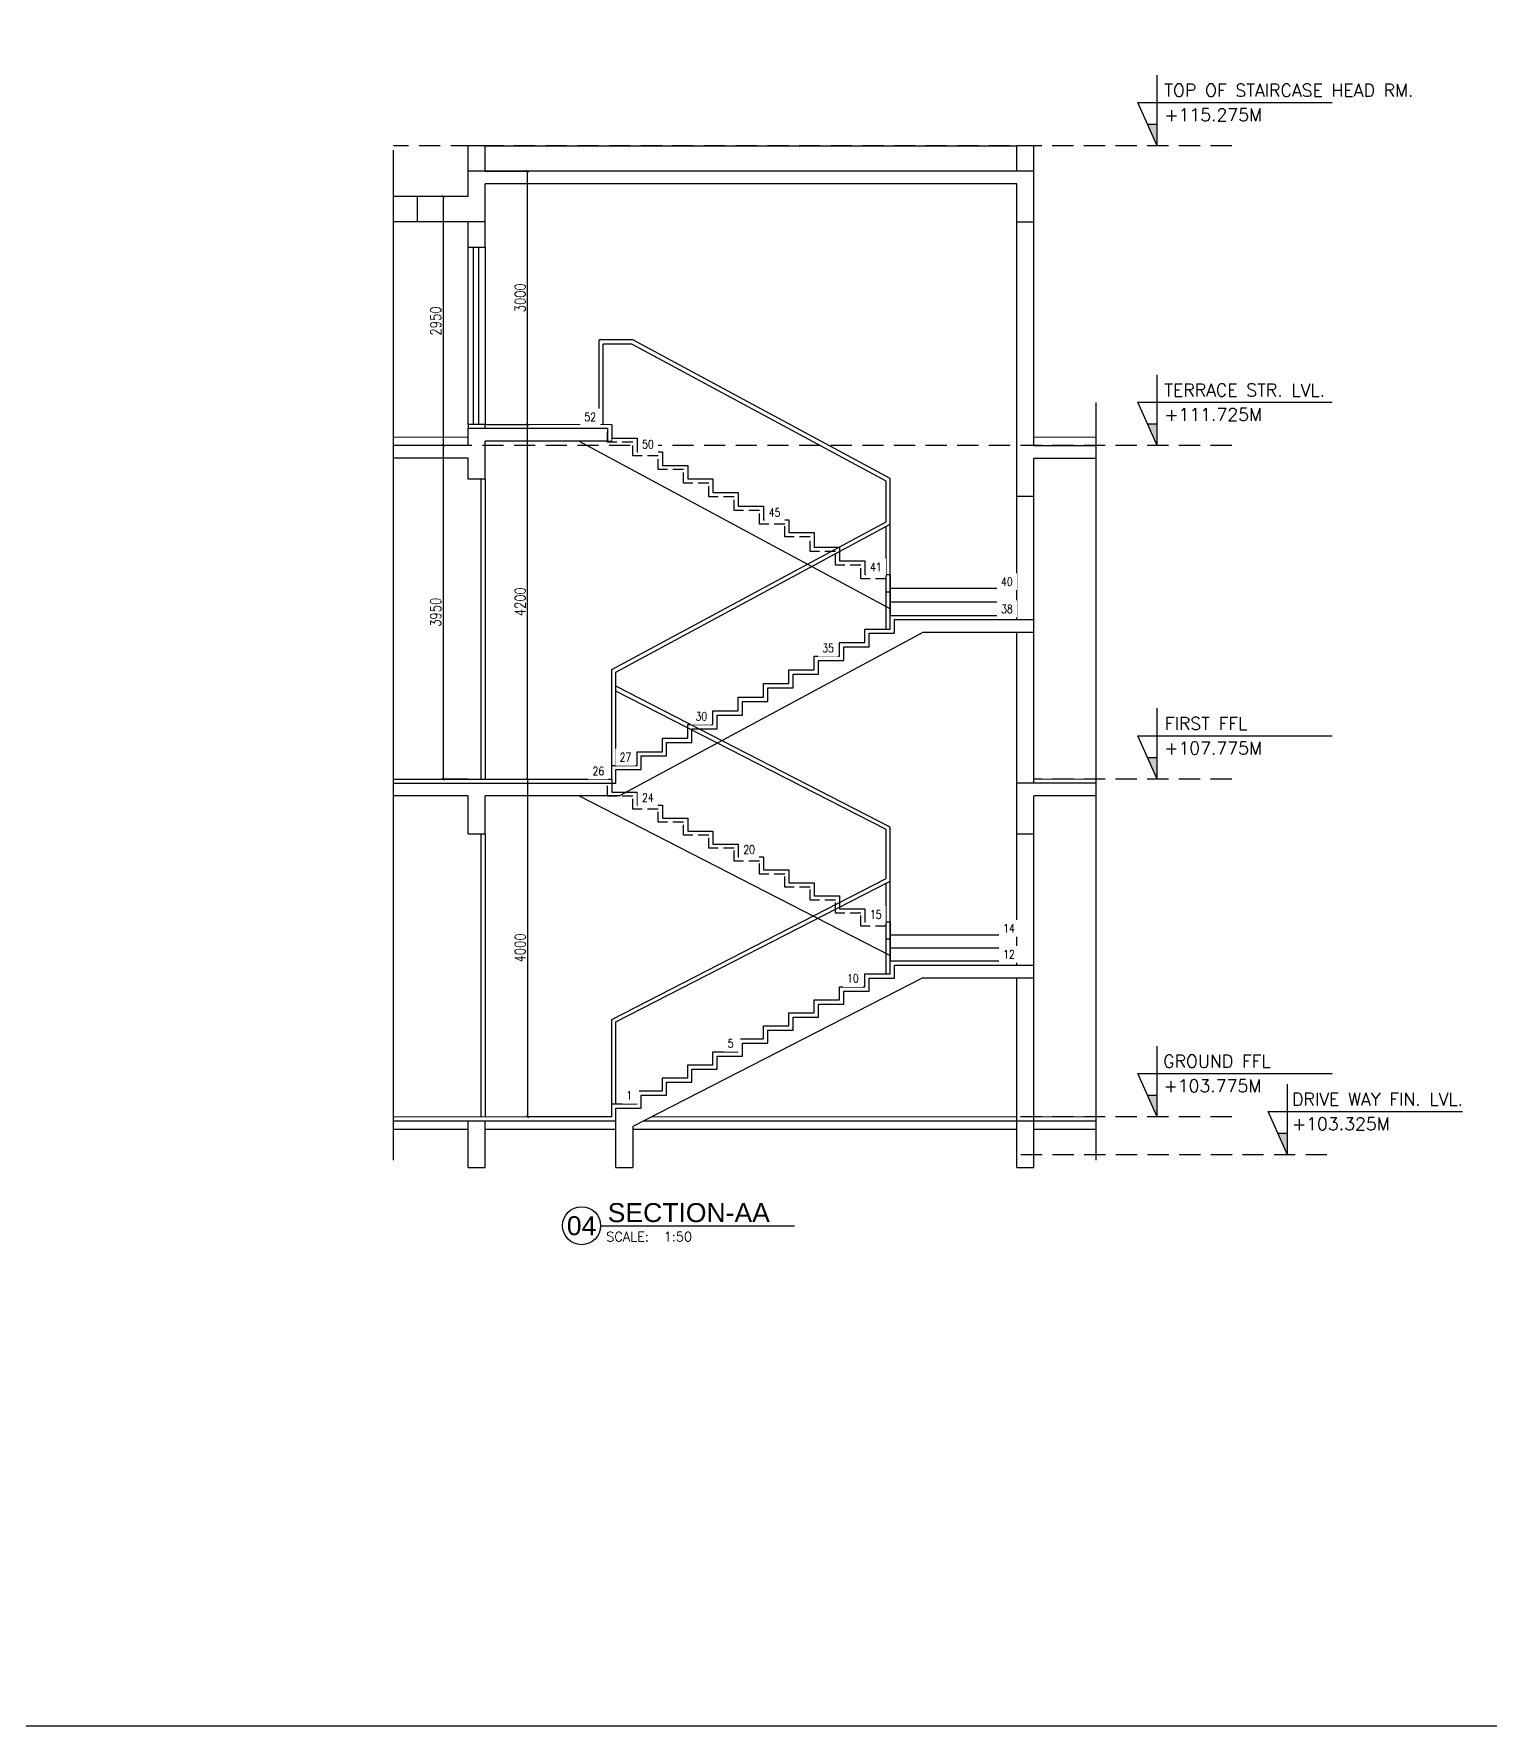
# Model space of a CAD drawing. Extents: x -32840 to 422982, y 280745 to 888746.
# Drawn here: x 351236 to 368473, y 447634 to 467677 of the extents above; entities that cross this region are included whole.
import ezdxf
from ezdxf.enums import TextEntityAlignment as Align

# ---------------------------------------------------------------- set-up
doc = ezdxf.new("R2010")
doc.units = 0
doc.header["$LTSCALE"] = 1000
doc.header["$PDMODE"] = 3
doc.linetypes.add('CONTINOUS', pattern=[0])
doc.linetypes.add('HIDDEN', pattern=[0.375, 0.25, -0.125])
doc.layers.get('Defpoints').update_dxf_attribs({"linetype": 'HIDDEN'})
for name, color, linetype in [('a-dim', 3, 'Continuous'), ('A-DOOR', 1, 'Continuous'), ('A-Elev 02', 6, 'Continuous'), ('A-Glaz', 4, 'Continuous'), ('A-HAT', 8, 'Continuous'), ('A-LVL', 31, 'HIDDEN'), ('A-Rail', 1, 'Continuous'), ('A-STAIR', 2, 'Continuous'), ('A-Stair Conc Line', 1, 'HIDDEN'), ('A-Tag LVl', 2, 'Continuous'), ('A-TXT', 6, 'Continuous'), ('A-WALL', 7, 'CONTINOUS')]:
    doc.layers.add(name, color=color, linetype=linetype)
doc.layers.add('A-FLOR', color=2, linetype='Continuous', lineweight=18)
doc.styles.add('Arial', font='arial.ttf')
doc.styles.add('ROMANS', font='romans.shx', dxfattribs={"width": 0.8})
doc.dimstyles.new('A-Dim-50', dxfattribs={"dimscale": 50, "dimtxt": 2.5, "dimasz": 0.5, "dimexe": 0, "dimexo": 0, "dimgap": 0.5, "dimtad": 1, "dimdec": 0, "dimlfac": -0.01, "dimzin": 3, "dimdsep": 46, "dimtxsty": 'ROMANS', "dimblk": 'OBLIQUE', "dimcen": 5, "dimclrd": 256, "dimclre": 8, "dimclrt": 6, "dimadec": 0, "dimazin": 0, "dimtfac": 1, "dimtdec": 0, "dimtix": 1, "dimtmove": 1, "dimatfit": 3, "dimfxl": 1, "dimfrac": 2, "dimtolj": 1, "dimtzin": 3, "dimarcsym": 0})

# ---------------------------------------------------------------- blocks, each defined once
blk = doc.blocks.new('_Oblique')
at = {"color": 0, "linetype": 'ByBlock', "lineweight": -2}
blk.add_line((-0.5, -0.5), (0.5, 0.5), dxfattribs=at)
at = {"color": 0, "linetype": 'ByBlock'}
blk.add_line((-0.5, -0.5), (0.5, 0.5), dxfattribs=at)
blk = doc.blocks.new('*D2042')
at = {"layer": 'a-dim', "color": 8, "lineweight": -2, "transparency": 16777216}
for p, q in [((356788, 458851), (357084, 458851)), ((358080, 454851), (357084, 454851))]:
    blk.add_line(p, q, dxfattribs=at)
at = {"layer": 'a-dim', "lineweight": -2, "transparency": 16777216}
blk.add_line((357084, 458851), (357084, 454851), dxfattribs=at)
at = {"layer": 'Defpoints', "color": 0, "transparency": 16777216}
for p in [(356788, 458851), (357084, 454851), (358080, 454851)]:
    blk.add_point(p, dxfattribs=at)
at = {"layer": 'a-dim', "lineweight": -2, "transparency": 16777216, "xscale": 25, "yscale": 25, "zscale": 25}
for p, rotation in [((357084, 458851), 90), ((357084, 454851), 270)]:
    blk.add_blockref('_Oblique', p, dxfattribs=dict(at, rotation=rotation))
at = {"layer": 'a-dim', "color": 6, "transparency": 16777216, "insert": (356996, 456851), "char_height": 125, "attachment_point": 5, "rotation": 90, "style": 'ROMANS'}
blk.add_mtext('\\A1;4000', dxfattribs=at)
blk = doc.blocks.new('*D2043')
at = {"layer": 'a-dim', "color": 8, "lineweight": -2, "transparency": 16777216}
for p, q in [((356580, 463051), (357084, 463051)), ((356580, 458851), (357084, 458851))]:
    blk.add_line(p, q, dxfattribs=at)
at = {"layer": 'a-dim', "lineweight": -2, "transparency": 16777216}
blk.add_line((357084, 458851), (357084, 463051), dxfattribs=at)
at = {"layer": 'Defpoints', "color": 0, "transparency": 16777216}
for p in [(356580, 463051), (357084, 463051), (356580, 458851)]:
    blk.add_point(p, dxfattribs=at)
at = {"layer": 'a-dim', "lineweight": -2, "transparency": 16777216, "xscale": 25, "yscale": 25, "zscale": 25}
for p, rotation in [((357084, 463051), 90), ((357084, 458851), 270)]:
    blk.add_blockref('_Oblique', p, dxfattribs=dict(at, rotation=rotation))
at = {"layer": 'a-dim', "color": 6, "transparency": 16777216, "insert": (356996, 460951), "char_height": 125, "attachment_point": 5, "rotation": 90, "style": 'ROMANS'}
blk.add_mtext('\\A1;4200', dxfattribs=at)
blk = doc.blocks.new('*D2044')
at = {"layer": 'a-dim', "color": 8, "lineweight": -2, "transparency": 16777216}
for p, q in [((356380, 462801), (356084, 462801)), ((356380, 458851), (356084, 458851))]:
    blk.add_line(p, q, dxfattribs=at)
at = {"layer": 'a-dim', "lineweight": -2, "transparency": 16777216}
blk.add_line((356084, 462801), (356084, 458851), dxfattribs=at)
at = {"layer": 'Defpoints', "color": 0, "transparency": 16777216}
for p in [(356380, 462801), (356084, 458851), (356380, 458851)]:
    blk.add_point(p, dxfattribs=at)
at = {"layer": 'a-dim', "lineweight": -2, "transparency": 16777216, "xscale": 25, "yscale": 25, "zscale": 25}
for p, rotation in [((356084, 462801), 90), ((356084, 458851), 270)]:
    blk.add_blockref('_Oblique', p, dxfattribs=dict(at, rotation=rotation))
at = {"layer": 'a-dim', "color": 6, "transparency": 16777216, "insert": (355996, 460826), "char_height": 125, "attachment_point": 5, "rotation": 90, "style": 'ROMANS'}
blk.add_mtext('\\A1;3950', dxfattribs=at)
blk = doc.blocks.new('*D2045')
at = {"layer": 'a-dim', "color": 8, "lineweight": -2, "transparency": 16777216}
for p, q in [((356580, 466051), (357084, 466051)), ((356580, 463051), (357084, 463051))]:
    blk.add_line(p, q, dxfattribs=at)
at = {"layer": 'a-dim', "lineweight": -2, "transparency": 16777216}
blk.add_line((357084, 463051), (357084, 466051), dxfattribs=at)
at = {"layer": 'Defpoints', "color": 0, "transparency": 16777216}
for p in [(356580, 466051), (357084, 466051), (356580, 463051)]:
    blk.add_point(p, dxfattribs=at)
at = {"layer": 'a-dim', "lineweight": -2, "transparency": 16777216, "xscale": 25, "yscale": 25, "zscale": 25}
for p, rotation in [((357084, 466051), 90), ((357084, 463051), 270)]:
    blk.add_blockref('_Oblique', p, dxfattribs=dict(at, rotation=rotation))
at = {"layer": 'a-dim', "color": 6, "transparency": 16777216, "insert": (356996, 464551), "char_height": 125, "attachment_point": 5, "rotation": 90, "style": 'ROMANS'}
blk.add_mtext('\\A1;3000', dxfattribs=at)
blk = doc.blocks.new('TAG-LVL-SEC')
blk.add_hatch(color=256).paths.add_polyline_path([(0, 3.42), (-1.53, 3.42), (0, 0)])
for p, q in [((0, 0), (0, 11.17)), ((0, 0), (-3.06, 6.83)), ((-3.06, 6.83), (27.63, 6.83)), ((-1.53, 3.42), (0, 3.42))]:
    blk.add_line(p, q)
at = {"color": 6, "style": 'ROMANS'}
for tag, p in [('LEVEL', (1.61, 7.76)), ('LEVELTAG', (1.44, 3.9))]:
    blk.add_attdef(tag, p, '', height=2, dxfattribs=at)
blk = doc.blocks.new('*D2046')
at = {"layer": 'a-dim', "color": 8, "lineweight": -2, "transparency": 16777216}
for p, q in [((356380, 465751), (356084, 465751)), ((356380, 462801), (356084, 462801))]:
    blk.add_line(p, q, dxfattribs=at)
at = {"layer": 'a-dim', "lineweight": -2, "transparency": 16777216}
blk.add_line((356084, 465751), (356084, 462801), dxfattribs=at)
at = {"layer": 'Defpoints', "color": 0, "transparency": 16777216}
for p in [(356380, 465751), (356084, 462801), (356380, 462801)]:
    blk.add_point(p, dxfattribs=at)
at = {"layer": 'a-dim', "lineweight": -2, "transparency": 16777216, "xscale": 25, "yscale": 25, "zscale": 25}
for p, rotation in [((356084, 465751), 90), ((356084, 462801), 270)]:
    blk.add_blockref('_Oblique', p, dxfattribs=dict(at, rotation=rotation))
at = {"layer": 'a-dim', "color": 6, "transparency": 16777216, "insert": (355996, 464276), "char_height": 125, "attachment_point": 5, "rotation": 90, "style": 'ROMANS'}
blk.add_mtext('\\A1;2950', dxfattribs=at)
blk = doc.blocks.new('TAG-LABEL')
at = {"linetype": 'Continuous'}
blk.add_line((-65.32, 0), (-24.49, 0), dxfattribs=at)
blk.add_circle((-69.32, 0), 4, dxfattribs=at)
at = {"color": 6, "style": 'ROMANS'}
blk.add_text('SCALE:', height=2, dxfattribs=at).set_placement((-64.13, -3.31))
at = {"color": 6}
for tag, p, height, style in [('LABELNAME', (-63.82, 0.75), 4, 'Arial'), ('SCALE', (-52.05, -3.31), 2, 'ROMANS'), ('DES.LINE.01', (-63.94, -6.44), 2, 'ROMANS'), ('DES.LINE.02', (-63.94, -9.56), 2, 'ROMANS')]:
    blk.add_attdef(tag, p, '', height=height, dxfattribs=dict(at, style=style))
at = {"color": 6, "style": 'Arial'}
blk.add_attdef('88', text='', height=4, dxfattribs=at).set_placement((-69.32, 0), align=Align.MIDDLE_CENTER)

msp = doc.modelspace()

# ---------------------------------------------------------------- linework, layer by layer
at = {"layer": 'A-DOOR'}
msp.add_lwpolyline([(356380, 465151.1), (356580, 465151.1), (356580, 463051.1), (356380, 463051.1)], close=True, dxfattribs=at)
for points in [[(356439.9, 465151.1), (356439.9, 463051.1)], [(356501.3, 465151.1), (356501.3, 463051.1)]]:
    msp.add_lwpolyline(points, dxfattribs=at)
at = {"layer": 'A-Elev 02'}
for p, q in [((356580, 466351.1), (362880, 466351.1)), ((355780, 465751.1), (355495.3, 465751.1)), ((355780, 465451.1), (355495.3, 465451.1))]:
    msp.add_line(p, q, dxfattribs=at)
at = {"layer": 'A-FLOR'}
for p, q in [((358080, 463051.1), (356580, 463051.1)), ((358080, 463051.1), (358080, 462851.1)), ((358030, 462851.1), (358080, 462851.1)), ((363818.3, 458851.1), (363080, 458851.1)), ((358080, 454851.1), (355495.3, 454851.1)), ((362880, 454851.1), (358556.2, 454851.1)), ((363818.3, 454851.1), (363080, 454851.1))]:
    msp.add_line(p, q, dxfattribs=at)
for points in [[(356380, 462901.1), (355495.3, 462901.1)], [(363080, 462901.1), (363818.3, 462901.1)]]:
    msp.add_lwpolyline(points, dxfattribs=at)
at = {"layer": 'A-Glaz'}
for p, q in [((356530, 462401.1), (356530, 458851.1)), ((356580, 462401.1), (356580, 458851.1)), ((356530, 458201.1), (356530, 454851.1)), ((356580, 458201.1), (356580, 454851.1))]:
    msp.add_line(p, q, dxfattribs=at)
at = {"layer": 'A-HAT'}
for p, q in [((355495.3, 454339.2), (355495.3, 466300.5)), ((363818.3, 454339.2), (363818.3, 463311.4))]:
    msp.add_line(p, q, dxfattribs=at)
at = {"layer": 'A-LVL'}
for p, q in [((365423.8, 466351.1), (355495.3, 466351.1)), ((365423.8, 462801.1), (355495.3, 462801.1)), ((365423.8, 458851.1), (363080, 458851.1)), ((365423.8, 454851.1), (362880, 454851.1)), ((366552.1, 454401.1), (362880, 454401.1))]:
    msp.add_line(p, q, dxfattribs=at)
at = {"layer": 'A-Rail'}
for p, q in [((358332.1, 464051.1), (357930, 464051.1)), ((357930, 463046.7), (357930, 464051.1)), ((358319.5, 464001.1), (357980, 464001.1)), ((357980, 463046.7), (357980, 464001.1)), ((361330, 462380), (358319.5, 464001.1)), ((361380, 462409.9), (358332.1, 464051.1)), ((361380, 460789.5), (361380, 462409.9)), ((361330, 461898.4), (361330, 462380)), ((358080, 460148.4), (361330, 461898.4)), ((358130, 460118.5), (361380, 461868.5)), ((361330, 460628), (361330, 461841.6)), ((358080, 459000.6), (358080, 460148.4)), ((358130, 459000.6), (358130, 460118.5)), ((361380, 458282.6), (358130, 459949.3)), ((361330, 458252), (358130, 459893.1)), ((361330, 457671.6), (361330, 458252)), ((361380, 456697.2), (361380, 458282.6)), ((358080, 456004.9), (361330, 457671.6)), ((358130, 455974.4), (361380, 457641)), ((361330, 456543.4), (361330, 457615.4)), ((358080, 455004.9), (358080, 456004.9)), ((358130, 455004.9), (358130, 455974.4))]:
    msp.add_line(p, q, dxfattribs=at)
at = {"layer": 'A-STAIR'}
for p, q in [((361380, 460865.3), (357692.2, 462851.1)), ((361380, 461112.6), (362880, 461112.6)), ((361380, 461112.6), (361380, 460789.5)), ((361380, 460951.1), (362880, 460951.1)), ((357693.8, 458651.1), (361380, 456760.7)), ((361380, 457004.9), (362880, 457004.9)), ((361380, 457004.9), (361380, 456697.2)), ((361380, 456851.1), (362880, 456851.1))]:
    msp.add_line(p, q, dxfattribs=at)
for points in [[(358080, 463046.7), (358080, 462889.5), (358380, 462889.5), (358380, 462728), (358680, 462728), (358680, 462566.5), (358980, 462566.5), (358980, 462404.9), (359280, 462404.9), (359280, 462243.4), (359580, 462243.4), (359580, 462081.8), (359880, 462081.8), (359880, 461920.3), (360180, 461920.3), (360180, 461769.3), (360480, 461769.3), (360480, 461597.2), (360780, 461597.2), (360780, 461435.7), (361080, 461435.7), (361080, 461274.1), (361380, 461274.1), (361380, 461112.6)], [(358080, 458851.1), (358080, 459012.6), (358380, 459012.6), (358380, 459174.1), (358680, 459174.1), (358680, 459335.7), (358980, 459335.7), (358980, 459497.2), (359280, 459497.2), (359280, 459658.8), (359580, 459658.8), (359580, 459820.3), (359880, 459820.3), (359880, 459981.8), (360180, 459981.8), (360180, 460143.4), (360480, 460143.4), (360480, 460304.9), (360780, 460304.9), (360780, 460466.5), (361080, 460466.5), (361080, 460628), (361380, 460628), (361380, 460789.5), (362880, 460789.5)], [(355495.3, 458851.1), (358080, 458851.1), (358080, 458697.2), (358380, 458697.2), (358380, 458543.4), (358680, 458543.4), (358680, 458389.5), (358980, 458389.5), (358980, 458235.7), (359280, 458235.7), (359280, 458081.8), (359580, 458081.8), (359580, 457928), (359880, 457928), (359880, 457774.1), (360180, 457774.1), (360180, 457620.3), (360480, 457620.3), (360480, 457466.5), (360780, 457466.5), (360780, 457312.6), (361080, 457312.6), (361080, 457158.8), (361380, 457158.8), (361380, 457004.9)], [(358080, 454851.1), (358080, 455004.9), (358380, 455004.9), (358380, 455158.8), (358680, 455158.8), (358680, 455312.6), (358980, 455312.6), (358980, 455466.5), (359280, 455466.5), (359280, 455620.3), (359580, 455620.3), (359580, 455774.1), (359880, 455774.1), (359880, 455928), (360180, 455928), (360180, 456081.8), (360480, 456081.8), (360480, 456235.7), (360780, 456235.7), (360780, 456389.5), (361080, 456389.5), (361080, 456543.4), (361380, 456543.4), (361380, 456697.2), (362880, 456697.2)]]:
    msp.add_lwpolyline(points, dxfattribs=at)
at = {"layer": 'A-Stair Conc Line', "ltscale": 0.5}
for points in [[(361380, 461062.6), (361330, 461062.6), (361330, 461224.1), (361030, 461224.1), (361030, 461385.7), (360730, 461385.7), (360730, 461547.2), (360430, 461547.2), (360430, 461719.3), (360130, 461719.3), (360130, 461870.3), (359830, 461870.3), (359830, 462031.8), (359530, 462031.8), (359530, 462193.4), (359230, 462193.4), (359230, 462354.9), (358930, 462354.9), (358930, 462516.5), (358630, 462516.5), (358630, 462678), (358330, 462678), (358330, 462839.5), (358030, 462839.5), (358030, 463001.1)], [(361380, 456954.9), (361330, 456954.9), (361330, 457108.8), (361030, 457108.8), (361030, 457262.6), (360730, 457262.6), (360730, 457416.5), (360430, 457416.5), (360430, 457570.3), (360130, 457570.3), (360130, 457724.1), (359830, 457724.1), (359830, 457878), (359530, 457878), (359530, 458031.8), (359230, 458031.8), (359230, 458185.7), (358930, 458185.7), (358930, 458339.5), (358630, 458339.5), (358630, 458493.4), (358330, 458493.4), (358330, 458647.2), (358030, 458647.2), (358030, 458801.1)]]:
    msp.add_lwpolyline(points, dxfattribs=at)
at = {"layer": 'A-WALL'}
for p, q in [((356380, 465751.1), (356380, 466351.1)), ((356580, 466351.1), (356380, 466351.1)), ((356580, 466051.1), (356580, 466351.1)), ((362880, 466051.1), (362880, 466351.1)), ((363080, 466351.1), (362880, 466351.1)), ((363080, 462801.1), (363080, 466351.1)), ((363080, 466051.1), (356380, 466051.1)), ((356580, 465451.1), (356580, 465901.1)), ((362880, 465901.1), (356580, 465901.1)), ((362880, 462801.1), (362880, 465901.1)), ((356380, 465751.1), (355780, 465751.1)), ((355780, 465451.1), (355780, 465751.1)), ((356580, 465451.1), (355780, 465451.1)), ((356380, 465151.1), (356380, 465451.1)), ((356580, 465151.1), (356580, 465451.1)), ((362880, 465451.1), (363080, 465451.1)), ((358030, 463001.1), (356380, 463001.1)), ((356380, 462801.1), (356380, 463001.1)), ((358030, 463001.1), (358030, 462851.1)), ((358030, 462851.1), (356580, 462851.1)), ((356580, 462401.1), (356580, 462851.1)), ((362880, 460739.5), (362880, 462801.1)), ((356380, 462401.1), (356380, 462651.1)), ((363080, 458801.1), (363080, 462651.1)), ((356580, 462401.1), (356380, 462401.1)), ((362880, 462201.1), (363080, 462201.1)), ((358167.8, 458651.1), (361767.8, 460589.5)), ((361767.8, 460589.5), (363080, 460589.5)), ((362880, 458801.1), (362880, 460589.5)), ((355495.3, 458801.1), (358130, 458801.1)), ((362880, 456647.2), (362880, 458801.1)), ((363818.3, 458801.1), (362880, 458801.1)), ((356380, 458651.1), (355495.3, 458651.1)), ((356380, 458201.1), (356380, 458651.1)), ((358167.8, 458651.1), (356580, 458651.1)), ((356580, 458201.1), (356580, 458651.1)), ((363818.3, 458651.1), (363080, 458651.1)), ((363080, 454251.1), (363080, 458651.1)), ((356380, 458201.1), (356580, 458201.1)), ((362880, 458201.1), (363080, 458201.1)), ((361766.2, 456497.2), (358330, 454735.1)), ((361766.2, 456497.2), (363080, 456497.2)), ((362880, 454251.1), (362880, 456497.2)), ((358130, 454801.1), (355495.3, 454801.1)), ((356380, 454251.1), (356380, 454801.1)), ((356580, 454251.1), (356580, 454801.1)), ((363821.4, 454801.1), (358458.7, 454801.1)), ((362880, 454251.1), (362880, 454801.1)), ((356380, 454701.1), (355495.3, 454701.1)), ((358130, 454701.1), (356580, 454701.1)), ((358330, 454735.1), (358330, 454251.1)), ((362880, 454701.1), (358330, 454701.1)), ((363818.3, 454701.1), (363080, 454701.1)), ((356380, 454251.1), (356580, 454251.1)), ((358130, 454251.1), (358330, 454251.1)), ((362880, 454251.1), (363080, 454251.1))]:
    msp.add_line(p, q, dxfattribs=at)
for points in [[(356380, 465151.1), (356580, 465151.1)], [(356580, 463001.1), (356580, 463051.1), (356380, 463051.1), (356380, 463001.1)], [(356380, 462801.1), (355495.3, 462801.1)], [(363080, 462801.1), (363818.3, 462801.1)], [(356380, 462651.1), (355495.3, 462651.1)], [(363080, 462651.1), (363818.3, 462651.1)], [(358130, 458801.1), (358130, 458962.6), (358430, 458962.6), (358430, 459124.1), (358730, 459124.1), (358730, 459285.7), (359030, 459285.7), (359030, 459447.2), (359330, 459447.2), (359330, 459608.8), (359630, 459608.8), (359630, 459770.3), (359930, 459770.3), (359930, 459931.8), (360230, 459931.8), (360230, 460093.4), (360530, 460093.4), (360530, 460254.9), (360830, 460254.9), (360830, 460416.5), (361130, 460416.5), (361130, 460578), (361430, 460578), (361430, 460739.5), (363080, 460739.5)], [(358130, 454251.1), (358130, 454954.9), (358430, 454954.9), (358430, 455108.8), (358730, 455108.8), (358730, 455262.6), (359030, 455262.6), (359030, 455416.5), (359330, 455416.5), (359330, 455570.3), (359630, 455570.3), (359630, 455724.1), (359930, 455724.1), (359930, 455878), (360230, 455878), (360230, 456031.8), (360530, 456031.8), (360530, 456185.7), (360830, 456185.7), (360830, 456339.5), (361130, 456339.5), (361130, 456493.4), (361430, 456493.4), (361430, 456647.2), (363080, 456647.2)]]:
    msp.add_lwpolyline(points, dxfattribs=at)

# ---------------------------------------------------------------- block references
at = {"layer": 'A-Tag LVl'}
ref = msp.add_blockref('TAG-LVL-SEC', (364540.2, 466351.1), dxfattribs=dict(at, xscale=75, yscale=75, zscale=75))
ref.add_attrib('LEVEL', 'TOP OF STAIRCASE HEAD RM.', (364625.5, 466933.2), dxfattribs={"layer": '0', "color": 6, "height": 150, "style": 'ROMANS'})
ref.add_attrib('LEVELTAG', '+115.275M', (364626.4, 466643.2), dxfattribs={"layer": '0', "color": 6, "height": 150, "style": 'ROMANS'})
ref = msp.add_blockref('TAG-LVL-SEC', (364540.2, 462801.1), dxfattribs=dict(at, xscale=75, yscale=75, zscale=75))
ref.add_attrib('LEVEL', 'TERRACE STR. LVL.', (364625.5, 463383.2), dxfattribs={"layer": '0', "color": 6, "height": 150, "style": 'ROMANS'})
ref.add_attrib('LEVELTAG', '+111.725M', (364626.4, 463093.2), dxfattribs={"layer": '0', "color": 6, "height": 150, "style": 'ROMANS'})
ref = msp.add_blockref('TAG-LVL-SEC', (364540.2, 458851.1), dxfattribs=dict(at, xscale=75, yscale=75, zscale=75))
ref.add_attrib('LEVEL', 'FIRST FFL', (364631, 459433.2), dxfattribs={"layer": '0', "color": 6, "height": 150, "style": 'ROMANS'})
ref.add_attrib('LEVELTAG', '+107.775M', (364625.4, 459143.2), dxfattribs={"layer": '0', "color": 6, "height": 150, "style": 'ROMANS'})
ref = msp.add_blockref('TAG-LVL-SEC', (364540.2, 454851.1), dxfattribs=dict(at, xscale=75, yscale=75, zscale=75))
ref.add_attrib('LEVEL', 'GROUND FFL', (364612, 455433.2), dxfattribs={"layer": '0', "color": 6, "height": 150, "style": 'ROMANS'})
ref.add_attrib('LEVELTAG', '+103.775M ', (364617.1, 455143.2), dxfattribs={"layer": '0', "color": 6, "height": 150, "style": 'ROMANS'})
ref = msp.add_blockref('TAG-LVL-SEC', (366085.8, 454401.1), dxfattribs=dict(at, xscale=75, yscale=75, zscale=75))
ref.add_attrib('LEVEL', 'DRIVE WAY FIN. LVL.', (366138.6, 454983.2), dxfattribs={"layer": '0', "color": 6, "height": 150, "style": 'ROMANS'})
ref.add_attrib('LEVELTAG', '+103.325M ', (366138.5, 454693.2), dxfattribs={"layer": '0', "color": 6, "height": 150, "style": 'ROMANS'})
at = {"layer": 'A-Tag LVl', "xscale": 56.25, "yscale": 56.25, "zscale": 56.25}
msp.add_blockref('TAG-LABEL', (361622.8, 453561.3), dxfattribs=at).add_auto_attribs({'88': '04', 'LABELNAME': 'SECTION-AA', 'SCALE': '1:50'})

# ---------------------------------------------------------------- dimensions: what is measured, and where the dimension line sits
at = {"layer": 'a-dim'}
for base, p1, p2, picture, middle in [((357083.6, 466051.1), (356580, 463051.1), (356580, 466051.1), '*D2045', (356996.1, 464551.1)), ((356083.7436737, 462801.0714371), (356379.975256, 465751.0714374), (356379.975256, 462801.0714371), '*D2046', (355996.2436737, 464276.0714372)), ((357083.6, 463051.1), (356580, 458851.1), (356580, 463051.1), '*D2043', (356996.1, 460951.1)), ((356083.7436737, 458851.0714371), (356379.975256, 462801.0714371), (356379.975256, 458851.0714371), '*D2044', (355996.2436737, 460826.0714371)), ((357083.6, 454851.1), (356787.7, 458851.1), (358080, 454851.1), '*D2042', (356996.1, 456851.1))]:
    dim = msp.add_linear_dim(base=base, p1=p1, p2=p2, angle=90, dimstyle='A-Dim-50', dxfattribs=at)
    dim.commit()
    dim.dimension.update_dxf_attribs({"geometry": picture, "text_midpoint": middle})

# ---------------------------------------------------------------- next in the draw order: texts
at = {"layer": 'A-TXT', "char_height": 100, "attachment_point": 1, "style": 'ROMANS', "bg_fill": 2}
for s, insert in [('52', (357757.5, 463189.7)), ('50', (358441.1, 462866.6)), ('45', (359941.1, 462058.9)), ('41', (361141.1, 461412.8)), ('40', (362692.5, 461239.1)), ('38', (362692.5, 460916)), ('35', (360574.2, 460452)), ('30', (359074.2, 459644.3)), ('26', (357854.2, 458996.3)), ('24', (358439.4, 458681.5)), ('20', (359639.4, 458066.1)), ('15', (361139.4, 457296.9)), ('14', (362716.9, 457133)), ('12', (362716.9, 456825.3)), ('10', (360868.1, 456539.6)), ('5', (359455, 455770.4)), ('1', (358255, 455155))]:
    msp.add_mtext(s, dxfattribs=dict(at, insert=insert))

# ---------------------------------------------------------------- next in the draw order: texts
at = {"layer": 'A-TXT', "insert": (358174.2, 459159.7), "char_height": 100, "attachment_point": 1, "style": 'ROMANS', "bg_fill": 2}
msp.add_mtext('27', dxfattribs=at)

# ---------------------------------------------------------------- next in the draw order: linework, layer by layer
msp.add_lwpolyline([(316994.9, 481119.3), (382705.2, 481119.3), (382705.2, 447633.9), (316994.9, 447633.9)], close=True)

doc.saveas('drawing.dxf')
